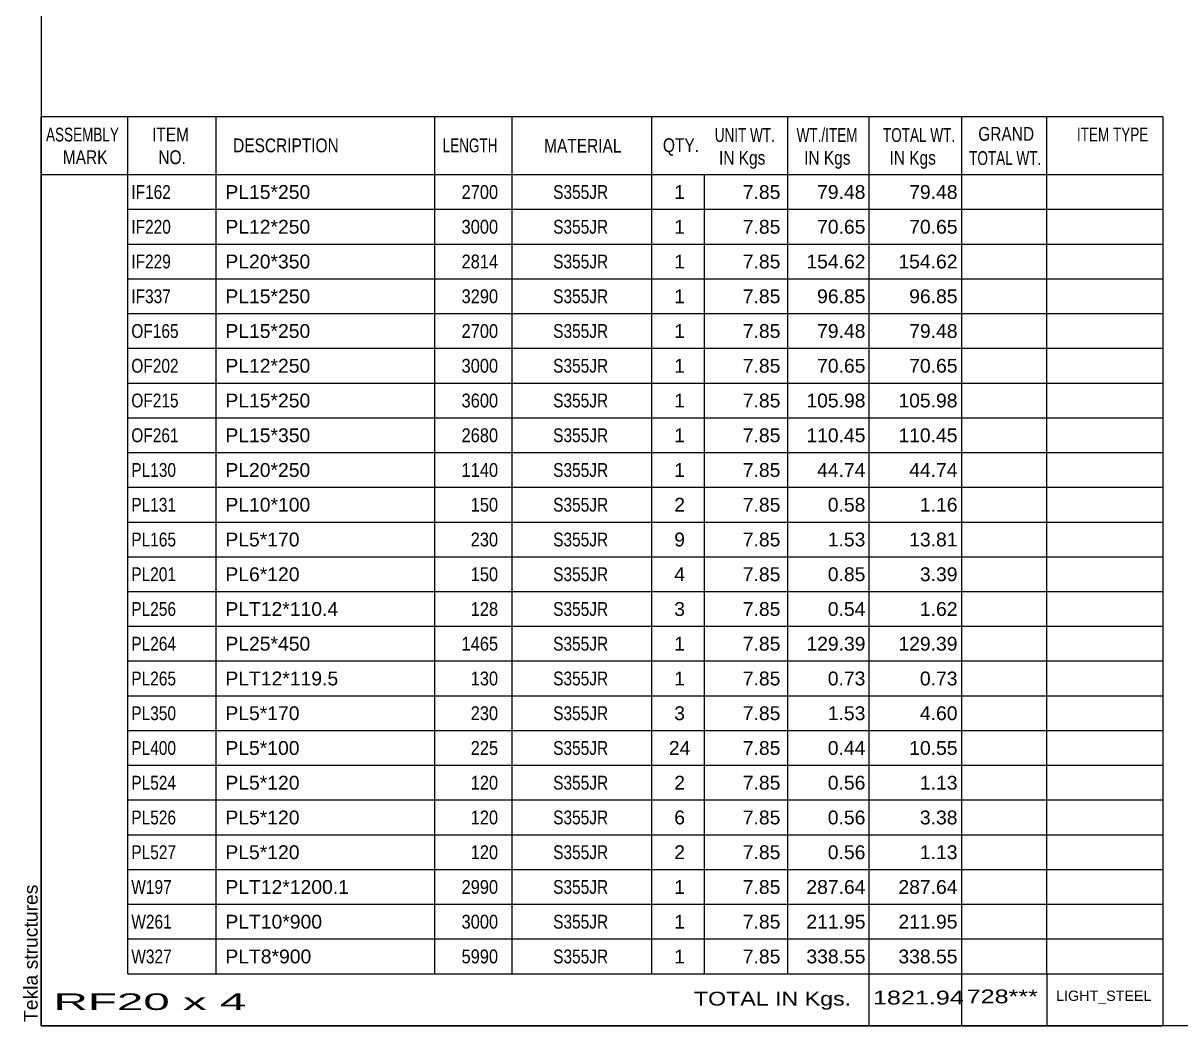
# Model space of a CAD drawing. Header units: millimetres. Extents: x -64 to 339, y -192 to 85.
# Drawn here: x -63.5 to 96.4, y -192.5 to -53.9 of the extents above; entities that cross this region are included whole.
import ezdxf

# ---------------------------------------------------------------- set-up
doc = ezdxf.new("R2010")
doc.units = ezdxf.units.MM
doc.styles.add('Arial', font='ARIAL.TTF', dxfattribs={"height": 0.2})

# ---------------------------------------------------------------- blocks, each defined once
blk = doc.blocks.new('Unknown-627019314-13507')
at = {"color": 5, "linetype": 'Continuous'}
for p, q in [((-61.02, 84.57), (-61.02, -192.43)), ((-61.02, -192.43), (338.98, -192.43))]:
    blk.add_line(p, q, dxfattribs=at)
at = {"color": 174, "linetype": 'Continuous', "style": 'Arial'}
blk.add_text('Tekla structures', height=1.9102, rotation=90, dxfattribs=at).set_placement((-61.52, -191.93))
blk = doc.blocks.new('CBS_BOM-627019314-19240')
at = {"color": 7, "linetype": 'Continuous'}
for p, q in [((-61.05, -74.86), (-61.05, -66.86)), ((-61.05, -66.86), (93.87, -66.86)), ((-49.05, -74.86), (-49.05, -66.86)), ((-36.86, -74.86), (-36.86, -66.86)), ((-6.69, -74.86), (-6.69, -66.86)), ((3.99, -74.86), (3.99, -66.86)), ((23.3, -74.86), (23.3, -66.86)), ((42.1, -74.86), (42.1, -66.86)), ((53.32, -74.86), (53.32, -66.86)), ((66.1, -74.86), (66.1, -66.86)), ((77.85, -74.86), (77.85, -66.86)), ((93.87, -66.87), (93.87, -74.85)), ((-61.05, -74.86), (93.87, -74.86)), ((-61.05, -79.66), (-61.05, -74.86)), ((-49.05, -79.66), (-49.05, -74.86)), ((-36.86, -79.66), (-36.86, -74.86)), ((-6.69, -79.66), (-6.69, -74.86)), ((3.99, -79.66), (3.99, -74.86)), ((23.3, -79.66), (23.3, -74.86)), ((30.57, -79.66), (30.57, -74.86)), ((42.1, -79.66), (42.1, -74.86)), ((53.32, -79.66), (53.32, -74.86)), ((66.1, -79.66), (66.1, -74.86)), ((77.87, -79.66), (77.87, -74.86)), ((93.87, -74.87), (93.87, -79.66)), ((-61.05, -84.46), (-61.05, -79.66)), ((-49.05, -79.66), (93.87, -79.66)), ((-49.05, -84.46), (-49.05, -79.66)), ((-36.86, -84.46), (-36.86, -79.66)), ((-6.69, -84.46), (-6.69, -79.66)), ((3.99, -84.46), (3.99, -79.66)), ((23.3, -84.46), (23.3, -79.66)), ((30.57, -84.46), (30.57, -79.66)), ((42.1, -84.46), (42.1, -79.66)), ((53.32, -84.46), (53.32, -79.66)), ((66.1, -84.46), (66.1, -79.66)), ((77.87, -84.46), (77.87, -79.66)), ((93.87, -79.67), (93.87, -84.46)), ((-61.05, -89.26), (-61.05, -84.46)), ((-49.05, -84.46), (93.87, -84.46)), ((-49.05, -89.26), (-49.05, -84.46)), ((-36.86, -89.26), (-36.86, -84.46)), ((-6.69, -89.26), (-6.69, -84.46)), ((3.99, -89.26), (3.99, -84.46)), ((23.3, -89.26), (23.3, -84.46)), ((30.57, -89.26), (30.57, -84.46)), ((42.1, -89.26), (42.1, -84.46)), ((53.32, -89.26), (53.32, -84.46)), ((66.1, -89.26), (66.1, -84.46)), ((77.87, -89.26), (77.87, -84.46)), ((93.87, -84.47), (93.87, -89.26)), ((-61.05, -94.06), (-61.05, -89.26)), ((-49.05, -89.26), (93.87, -89.26)), ((-49.05, -94.06), (-49.05, -89.26)), ((-36.86, -94.06), (-36.86, -89.26)), ((-6.69, -94.06), (-6.69, -89.26)), ((3.99, -94.06), (3.99, -89.26)), ((23.3, -94.06), (23.3, -89.26)), ((30.57, -94.06), (30.57, -89.26)), ((42.1, -94.06), (42.1, -89.26)), ((53.32, -94.06), (53.32, -89.26)), ((66.1, -94.06), (66.1, -89.26)), ((77.87, -94.06), (77.87, -89.26)), ((93.87, -89.27), (93.87, -94.06)), ((-61.05, -98.86), (-61.05, -94.06)), ((-49.05, -94.06), (93.87, -94.06)), ((-49.05, -98.86), (-49.05, -94.06)), ((-36.86, -98.86), (-36.86, -94.06)), ((-6.69, -98.86), (-6.69, -94.06)), ((3.99, -98.86), (3.99, -94.06)), ((23.3, -98.86), (23.3, -94.06)), ((30.57, -98.86), (30.57, -94.06)), ((42.1, -98.86), (42.1, -94.06)), ((53.32, -98.86), (53.32, -94.06)), ((66.1, -98.86), (66.1, -94.06)), ((77.87, -98.86), (77.87, -94.06)), ((93.87, -94.07), (93.87, -98.86)), ((-61.05, -103.66), (-61.05, -98.86)), ((-49.05, -98.86), (93.87, -98.86)), ((-49.05, -103.66), (-49.05, -98.86)), ((-36.86, -103.66), (-36.86, -98.86)), ((-6.69, -103.66), (-6.69, -98.86)), ((3.99, -103.66), (3.99, -98.86)), ((23.3, -103.66), (23.3, -98.86)), ((30.57, -103.66), (30.57, -98.86)), ((42.1, -103.66), (42.1, -98.86)), ((53.32, -103.66), (53.32, -98.86)), ((66.1, -103.66), (66.1, -98.86)), ((77.87, -103.66), (77.87, -98.86)), ((93.87, -98.87), (93.87, -103.66)), ((-61.05, -108.46), (-61.05, -103.66)), ((-49.05, -103.66), (93.87, -103.66)), ((-49.05, -108.46), (-49.05, -103.66)), ((-36.86, -108.46), (-36.86, -103.66)), ((-6.69, -108.46), (-6.69, -103.66)), ((3.99, -108.46), (3.99, -103.66)), ((23.3, -108.46), (23.3, -103.66)), ((30.57, -108.46), (30.57, -103.66)), ((42.1, -108.46), (42.1, -103.66)), ((53.32, -108.46), (53.32, -103.66)), ((66.1, -108.46), (66.1, -103.66)), ((77.87, -108.46), (77.87, -103.66)), ((93.87, -103.67), (93.87, -108.46)), ((-61.05, -113.26), (-61.05, -108.46)), ((-49.05, -108.46), (93.87, -108.46)), ((-49.05, -113.26), (-49.05, -108.46)), ((-36.86, -113.26), (-36.86, -108.46)), ((-6.69, -113.26), (-6.69, -108.46)), ((3.99, -113.26), (3.99, -108.46)), ((23.3, -113.26), (23.3, -108.46)), ((30.57, -113.26), (30.57, -108.46)), ((42.1, -113.26), (42.1, -108.46)), ((53.32, -113.26), (53.32, -108.46)), ((66.1, -113.26), (66.1, -108.46)), ((77.87, -113.26), (77.87, -108.46)), ((93.87, -108.47), (93.87, -113.26)), ((-61.05, -118.06), (-61.05, -113.26)), ((-49.05, -113.26), (93.87, -113.26)), ((-49.05, -118.06), (-49.05, -113.26)), ((-36.86, -118.06), (-36.86, -113.26)), ((-6.69, -118.06), (-6.69, -113.26)), ((3.99, -118.06), (3.99, -113.26)), ((23.3, -118.06), (23.3, -113.26)), ((30.57, -118.06), (30.57, -113.26)), ((42.1, -118.06), (42.1, -113.26)), ((53.32, -118.06), (53.32, -113.26)), ((66.1, -118.06), (66.1, -113.26)), ((77.87, -118.06), (77.87, -113.26)), ((93.87, -113.27), (93.87, -118.06)), ((-61.05, -122.86), (-61.05, -118.06)), ((-49.05, -118.06), (93.87, -118.06)), ((-49.05, -122.86), (-49.05, -118.06)), ((-36.86, -122.86), (-36.86, -118.06)), ((-6.69, -122.86), (-6.69, -118.06)), ((3.99, -122.86), (3.99, -118.06)), ((23.3, -122.86), (23.3, -118.06)), ((30.57, -122.86), (30.57, -118.06)), ((42.1, -122.86), (42.1, -118.06)), ((53.32, -122.86), (53.32, -118.06)), ((66.1, -122.86), (66.1, -118.06)), ((77.87, -122.86), (77.87, -118.06)), ((93.87, -118.07), (93.87, -122.86)), ((-61.05, -127.66), (-61.05, -122.86)), ((-49.05, -122.86), (93.87, -122.86)), ((-49.05, -127.66), (-49.05, -122.86)), ((-36.86, -127.66), (-36.86, -122.86)), ((-6.69, -127.66), (-6.69, -122.86)), ((3.99, -127.66), (3.99, -122.86)), ((23.3, -127.66), (23.3, -122.86)), ((30.57, -127.66), (30.57, -122.86)), ((42.1, -127.66), (42.1, -122.86)), ((53.32, -127.66), (53.32, -122.86)), ((66.1, -127.66), (66.1, -122.86)), ((77.87, -127.66), (77.87, -122.86)), ((93.87, -122.87), (93.87, -127.66)), ((-61.05, -132.46), (-61.05, -127.66)), ((-49.05, -127.66), (93.87, -127.66)), ((-49.05, -132.46), (-49.05, -127.66)), ((-36.86, -132.46), (-36.86, -127.66)), ((-6.69, -132.46), (-6.69, -127.66)), ((3.99, -132.46), (3.99, -127.66)), ((23.3, -132.46), (23.3, -127.66)), ((30.57, -132.46), (30.57, -127.66)), ((42.1, -132.46), (42.1, -127.66)), ((53.32, -132.46), (53.32, -127.66)), ((66.1, -132.46), (66.1, -127.66)), ((77.87, -132.46), (77.87, -127.66)), ((93.87, -127.67), (93.87, -132.46)), ((-61.05, -137.26), (-61.05, -132.46)), ((-49.05, -132.46), (93.87, -132.46)), ((-49.05, -137.26), (-49.05, -132.46)), ((-36.86, -137.26), (-36.86, -132.46)), ((-6.69, -137.26), (-6.69, -132.46)), ((3.99, -137.26), (3.99, -132.46)), ((23.3, -137.26), (23.3, -132.46)), ((30.57, -137.26), (30.57, -132.46)), ((42.1, -137.26), (42.1, -132.46)), ((53.32, -137.26), (53.32, -132.46)), ((66.1, -137.26), (66.1, -132.46)), ((77.87, -137.26), (77.87, -132.46)), ((93.87, -132.47), (93.87, -137.26)), ((-61.05, -142.06), (-61.05, -137.26)), ((-49.05, -137.26), (93.87, -137.26)), ((-49.05, -142.06), (-49.05, -137.26)), ((-36.86, -142.06), (-36.86, -137.26)), ((-6.69, -142.06), (-6.69, -137.26)), ((3.99, -142.06), (3.99, -137.26)), ((23.3, -142.06), (23.3, -137.26)), ((30.57, -142.06), (30.57, -137.26)), ((42.1, -142.06), (42.1, -137.26)), ((53.32, -142.06), (53.32, -137.26)), ((66.1, -142.06), (66.1, -137.26)), ((77.87, -142.06), (77.87, -137.26)), ((93.87, -137.27), (93.87, -142.06)), ((-61.05, -146.86), (-61.05, -142.06)), ((-49.05, -142.06), (93.87, -142.06)), ((-49.05, -146.86), (-49.05, -142.06)), ((-36.86, -146.86), (-36.86, -142.06)), ((-6.69, -146.86), (-6.69, -142.06)), ((3.99, -146.86), (3.99, -142.06)), ((23.3, -146.86), (23.3, -142.06)), ((30.57, -146.86), (30.57, -142.06)), ((42.1, -146.86), (42.1, -142.06)), ((53.32, -146.86), (53.32, -142.06)), ((66.1, -146.86), (66.1, -142.06)), ((77.87, -146.86), (77.87, -142.06)), ((93.87, -142.07), (93.87, -146.86)), ((-61.05, -151.66), (-61.05, -146.86)), ((-49.05, -146.86), (93.87, -146.86)), ((-49.05, -151.66), (-49.05, -146.86)), ((-36.86, -151.66), (-36.86, -146.86)), ((-6.69, -151.66), (-6.69, -146.86)), ((3.99, -151.66), (3.99, -146.86)), ((23.3, -151.66), (23.3, -146.86)), ((30.57, -151.66), (30.57, -146.86)), ((42.1, -151.66), (42.1, -146.86)), ((53.32, -151.66), (53.32, -146.86)), ((66.1, -151.66), (66.1, -146.86)), ((77.87, -151.66), (77.87, -146.86)), ((93.87, -146.87), (93.87, -151.66)), ((-61.05, -156.46), (-61.05, -151.66)), ((-49.05, -151.66), (93.87, -151.66)), ((-49.05, -156.46), (-49.05, -151.66)), ((-36.86, -156.46), (-36.86, -151.66)), ((-6.69, -156.46), (-6.69, -151.66)), ((3.99, -156.46), (3.99, -151.66)), ((23.3, -156.46), (23.3, -151.66)), ((30.57, -156.46), (30.57, -151.66)), ((42.1, -156.46), (42.1, -151.66)), ((53.32, -156.46), (53.32, -151.66)), ((66.1, -156.46), (66.1, -151.66)), ((77.87, -156.46), (77.87, -151.66)), ((93.87, -151.67), (93.87, -156.46)), ((-61.05, -161.26), (-61.05, -156.46)), ((-49.05, -156.46), (93.87, -156.46)), ((-49.05, -161.26), (-49.05, -156.46)), ((-36.86, -161.26), (-36.86, -156.46)), ((-6.69, -161.26), (-6.69, -156.46)), ((3.99, -161.26), (3.99, -156.46)), ((23.3, -161.26), (23.3, -156.46)), ((30.57, -161.26), (30.57, -156.46)), ((42.1, -161.26), (42.1, -156.46)), ((53.32, -161.26), (53.32, -156.46)), ((66.1, -161.26), (66.1, -156.46)), ((77.87, -161.26), (77.87, -156.46)), ((93.87, -156.47), (93.87, -161.26)), ((-61.05, -166.06), (-61.05, -161.26)), ((-49.05, -161.26), (93.87, -161.26)), ((-49.05, -166.06), (-49.05, -161.26)), ((-36.86, -166.06), (-36.86, -161.26)), ((-6.69, -166.06), (-6.69, -161.26)), ((3.99, -166.06), (3.99, -161.26)), ((23.3, -166.06), (23.3, -161.26)), ((30.57, -166.06), (30.57, -161.26)), ((42.1, -166.06), (42.1, -161.26)), ((53.32, -166.06), (53.32, -161.26)), ((66.1, -166.06), (66.1, -161.26)), ((77.87, -166.06), (77.87, -161.26)), ((93.87, -161.27), (93.87, -166.06)), ((-61.05, -170.86), (-61.05, -166.06)), ((-49.05, -166.06), (93.87, -166.06)), ((-49.05, -170.86), (-49.05, -166.06)), ((-36.86, -170.86), (-36.86, -166.06)), ((-6.69, -170.86), (-6.69, -166.06)), ((3.99, -170.86), (3.99, -166.06)), ((23.3, -170.86), (23.3, -166.06)), ((30.57, -170.86), (30.57, -166.06)), ((42.1, -170.86), (42.1, -166.06)), ((53.32, -170.86), (53.32, -166.06)), ((66.1, -170.86), (66.1, -166.06)), ((77.87, -170.86), (77.87, -166.06)), ((93.87, -166.07), (93.87, -170.86)), ((-61.05, -175.66), (-61.05, -170.86)), ((-49.05, -170.86), (93.87, -170.86)), ((-49.05, -175.66), (-49.05, -170.86)), ((-36.86, -175.66), (-36.86, -170.86)), ((-6.69, -175.66), (-6.69, -170.86)), ((3.99, -175.66), (3.99, -170.86)), ((23.3, -175.66), (23.3, -170.86)), ((30.57, -175.66), (30.57, -170.86)), ((42.1, -175.66), (42.1, -170.86)), ((53.32, -175.66), (53.32, -170.86)), ((66.1, -175.66), (66.1, -170.86)), ((77.87, -175.66), (77.87, -170.86)), ((93.87, -170.87), (93.87, -175.66)), ((-61.05, -180.46), (-61.05, -175.66)), ((-49.05, -175.66), (93.87, -175.66)), ((-49.05, -180.46), (-49.05, -175.66)), ((-36.86, -180.46), (-36.86, -175.66)), ((-6.69, -180.46), (-6.69, -175.66)), ((3.99, -180.46), (3.99, -175.66)), ((23.3, -180.46), (23.3, -175.66)), ((30.57, -180.46), (30.57, -175.66)), ((42.1, -180.46), (42.1, -175.66)), ((53.32, -180.46), (53.32, -175.66)), ((66.1, -180.46), (66.1, -175.66)), ((77.87, -180.46), (77.87, -175.66)), ((93.87, -175.67), (93.87, -180.46)), ((-61.05, -185.26), (-61.05, -180.46)), ((-49.05, -180.46), (93.87, -180.46)), ((-49.05, -185.26), (-49.05, -180.46)), ((-36.86, -185.26), (-36.86, -180.46)), ((-6.69, -185.26), (-6.69, -180.46)), ((3.99, -185.26), (3.99, -180.46)), ((23.3, -185.26), (23.3, -180.46)), ((30.57, -185.26), (30.57, -180.46)), ((42.1, -185.26), (42.1, -180.46)), ((53.32, -185.26), (53.32, -180.46)), ((66.1, -185.26), (66.1, -180.46)), ((77.87, -185.26), (77.87, -180.46)), ((93.87, -180.47), (93.87, -185.26)), ((-61.05, -192.46), (-61.05, -185.28)), ((-49.05, -185.26), (93.87, -185.26)), ((53.32, -192.46), (53.32, -185.28)), ((66.1, -192.46), (66.1, -185.28)), ((77.91, -192.46), (77.91, -185.28)), ((93.87, -185.26), (93.87, -192.46)), ((-61.05, -192.46), (93.87, -192.46))]:
    blk.add_line(p, q, dxfattribs=at)
at = {"color": 3, "linetype": 'Continuous', "style": 'Arial'}
for s, height, width, p in [('ASSEMBLY', 1.91, 0.7, (-60.37, -70.29)), ('ITEM', 1.91, 0.8, (-45.72, -70.29)), ('UNIT WT.', 1.91, 0.7, (31.99, -70.36)), ('WT./ITEM', 1.91, 0.7, (43.29, -70.36)), ('TOTAL WT.', 1.91, 0.7, (55.22, -70.36)), ('GRAND', 1.91, 0.8, (68.38, -70.2)), ('ITEM TYPE', 1.91, 0.7, (82.01, -70.28)), ('DESCRIPTION', 1.9102, 0.8, (-34.53, -71.79)), ('LENGTH', 1.91, 0.7, (-5.59, -71.79)), ('MATERIAL', 1.91, 0.8, (8.43, -71.84)), ('QTY.', 1.91, 0.8, (24.83, -71.76)), ('MARK', 1.91, 0.8, (-58.05, -73.42)), ('NO.', 1.91, 0.8, (-44.86, -73.42)), ('IN Kgs', 1.91, 0.8, (32.57, -73.5)), ('IN Kgs', 1.91, 0.8, (44.33, -73.5)), ('IN Kgs', 1.91, 0.8, (56.12, -73.5)), ('TOTAL WT.', 1.91, 0.7, (67.12, -73.54))]:
    blk.add_text(s, height=height, dxfattribs=dict(at, width=width)).set_placement(p)
at = {"color": 7, "linetype": 'Continuous', "style": 'Arial'}
for s, width, p in [('IF162', 0.8, (-48.59, -78.23)), ('2700', 0.85, (-2.98, -78.23)), ('S355JR', 0.8, (9.67, -78.23)), ('IF220', 0.8, (-48.59, -83.03)), ('3000', 0.85, (-2.98, -83.03)), ('S355JR', 0.8, (9.67, -83.03)), ('IF229', 0.8, (-48.59, -87.83)), ('2814', 0.85, (-2.98, -87.83)), ('S355JR', 0.8, (9.67, -87.83)), ('IF337', 0.8, (-48.59, -92.63)), ('3290', 0.85, (-2.98, -92.63)), ('S355JR', 0.8, (9.67, -92.63)), ('OF165', 0.8, (-48.59, -97.43)), ('2700', 0.85, (-2.98, -97.43)), ('S355JR', 0.8, (9.67, -97.43)), ('OF202', 0.8, (-48.59, -102.23)), ('3000', 0.85, (-2.98, -102.23)), ('S355JR', 0.8, (9.67, -102.23)), ('OF215', 0.8, (-48.59, -107.03)), ('3600', 0.85, (-2.98, -107.03)), ('S355JR', 0.8, (9.67, -107.03)), ('OF261', 0.8, (-48.59, -111.83)), ('2680', 0.85, (-2.98, -111.83)), ('S355JR', 0.8, (9.67, -111.83)), ('PL130', 0.8, (-48.59, -116.63)), ('1140', 0.85, (-2.98, -116.63)), ('S355JR', 0.8, (9.67, -116.63)), ('PL131', 0.8, (-48.59, -121.43)), ('150', 0.85, (-1.72, -121.43)), ('S355JR', 0.8, (9.67, -121.43)), ('PL165', 0.8, (-48.59, -126.23)), ('230', 0.85, (-1.72, -126.23)), ('S355JR', 0.8, (9.67, -126.23)), ('PL201', 0.8, (-48.59, -131.03)), ('150', 0.85, (-1.72, -131.03)), ('S355JR', 0.8, (9.67, -131.03)), ('PL256', 0.8, (-48.59, -135.83)), ('128', 0.85, (-1.72, -135.83)), ('S355JR', 0.8, (9.67, -135.83)), ('PL264', 0.8, (-48.59, -140.63)), ('1465', 0.85, (-2.98, -140.63)), ('S355JR', 0.8, (9.67, -140.63)), ('PL265', 0.8, (-48.59, -145.43)), ('130', 0.85, (-1.72, -145.43)), ('S355JR', 0.8, (9.67, -145.43)), ('PL350', 0.8, (-48.59, -150.23)), ('230', 0.85, (-1.72, -150.23)), ('S355JR', 0.8, (9.67, -150.23)), ('PL400', 0.8, (-48.59, -155.03)), ('225', 0.85, (-1.72, -155.03)), ('S355JR', 0.8, (9.67, -155.03)), ('PL524', 0.8, (-48.59, -159.83)), ('120', 0.85, (-1.72, -159.83)), ('S355JR', 0.8, (9.67, -159.83)), ('PL526', 0.8, (-48.59, -164.63)), ('120', 0.85, (-1.72, -164.63)), ('S355JR', 0.8, (9.67, -164.63)), ('PL527', 0.8, (-48.59, -169.43)), ('120', 0.85, (-1.72, -169.43)), ('S355JR', 0.8, (9.67, -169.43)), ('W197', 0.8, (-48.59, -174.23)), ('2990', 0.85, (-2.98, -174.23)), ('S355JR', 0.8, (9.67, -174.23)), ('W261', 0.8, (-48.59, -179.03)), ('3000', 0.85, (-2.98, -179.03)), ('S355JR', 0.8, (9.67, -179.03)), ('W327', 0.8, (-48.59, -183.83)), ('5990', 0.85, (-2.98, -183.83)), ('S355JR', 0.8, (9.67, -183.83))]:
    blk.add_text(s, height=1.91, dxfattribs=dict(at, width=width)).set_placement(p)
for s, height, p in [('PL15*250', 1.91, (-35.6, -78.23)), ('1', 1.91, (26.39, -78.23)), ('7.85', 1.91, (35.86, -78.23)), ('79.48', 1.91, (46.12, -78.23)), ('79.48', 1.91, (58.84, -78.23)), ('PL12*250', 1.91, (-35.6, -83.03)), ('1', 1.91, (26.39, -83.03)), ('7.85', 1.91, (35.86, -83.03)), ('70.65', 1.91, (46.12, -83.03)), ('70.65', 1.91, (58.84, -83.03)), ('PL20*350', 1.91, (-35.6, -87.83)), ('1', 1.91, (26.39, -87.83)), ('7.85', 1.91, (35.86, -87.83)), ('154.62', 1.91, (44.64, -87.83)), ('154.62', 1.91, (57.35, -87.83)), ('PL15*250', 1.91, (-35.6, -92.63)), ('1', 1.91, (26.39, -92.63)), ('7.85', 1.91, (35.86, -92.63)), ('96.85', 1.91, (46.12, -92.63)), ('96.85', 1.91, (58.84, -92.63)), ('PL15*250', 1.91, (-35.6, -97.43)), ('1', 1.91, (26.39, -97.43)), ('7.85', 1.91, (35.86, -97.43)), ('79.48', 1.91, (46.12, -97.43)), ('79.48', 1.91, (58.84, -97.43)), ('PL12*250', 1.91, (-35.6, -102.23)), ('1', 1.91, (26.39, -102.23)), ('7.85', 1.91, (35.86, -102.23)), ('70.65', 1.91, (46.12, -102.23)), ('70.65', 1.91, (58.84, -102.23)), ('PL15*250', 1.91, (-35.6, -107.03)), ('1', 1.91, (26.39, -107.03)), ('7.85', 1.91, (35.86, -107.03)), ('105.98', 1.91, (44.64, -107.03)), ('105.98', 1.91, (57.35, -107.03)), ('PL15*350', 1.91, (-35.6, -111.83)), ('1', 1.91, (26.39, -111.83)), ('7.85', 1.91, (35.86, -111.83)), ('110.45', 1.91, (44.64, -111.83)), ('110.45', 1.91, (57.35, -111.83)), ('PL20*250', 1.91, (-35.6, -116.63)), ('1', 1.91, (26.39, -116.63)), ('7.85', 1.91, (35.86, -116.63)), ('44.74', 1.91, (46.12, -116.63)), ('44.74', 1.91, (58.84, -116.63)), ('PL10*100', 1.91, (-35.6, -121.43)), ('2', 1.91, (26.39, -121.43)), ('7.85', 1.91, (35.86, -121.43)), ('0.58', 1.91, (47.6, -121.43)), ('1.16', 1.91, (60.32, -121.43)), ('PL5*170', 1.91, (-35.6, -126.23)), ('9', 1.91, (26.39, -126.23)), ('7.85', 1.91, (35.86, -126.23)), ('1.53', 1.91, (47.6, -126.23)), ('13.81', 1.91, (58.84, -126.23)), ('PL6*120', 1.91, (-35.6, -131.03)), ('4', 1.91, (26.39, -131.03)), ('7.85', 1.91, (35.86, -131.03)), ('0.85', 1.91, (47.6, -131.03)), ('3.39', 1.91, (60.32, -131.03)), ('PLT12*110.4', 1.9102, (-35.6, -135.83)), ('3', 1.91, (26.39, -135.83)), ('7.85', 1.91, (35.86, -135.83)), ('0.54', 1.91, (47.6, -135.83)), ('1.62', 1.91, (60.32, -135.83)), ('PL25*450', 1.91, (-35.6, -140.63)), ('1', 1.91, (26.39, -140.63)), ('7.85', 1.91, (35.86, -140.63)), ('129.39', 1.91, (44.64, -140.63)), ('129.39', 1.91, (57.35, -140.63)), ('PLT12*119.5', 1.9102, (-35.6, -145.43)), ('1', 1.91, (26.39, -145.43)), ('7.85', 1.91, (35.86, -145.43)), ('0.73', 1.91, (47.6, -145.43)), ('0.73', 1.91, (60.32, -145.43)), ('PL5*170', 1.91, (-35.6, -150.23)), ('3', 1.91, (26.39, -150.23)), ('7.85', 1.91, (35.86, -150.23)), ('1.53', 1.91, (47.6, -150.23)), ('4.60', 1.91, (60.32, -150.23)), ('PL5*100', 1.91, (-35.6, -155.03)), ('24', 1.91, (25.65, -155.03)), ('7.85', 1.91, (35.86, -155.03)), ('0.44', 1.91, (47.6, -155.03)), ('10.55', 1.91, (58.84, -155.03)), ('PL5*120', 1.91, (-35.6, -159.83)), ('2', 1.91, (26.39, -159.83)), ('7.85', 1.91, (35.86, -159.83)), ('0.56', 1.91, (47.6, -159.83)), ('1.13', 1.91, (60.32, -159.83)), ('PL5*120', 1.91, (-35.6, -164.63)), ('6', 1.91, (26.39, -164.63)), ('7.85', 1.91, (35.86, -164.63)), ('0.56', 1.91, (47.6, -164.63)), ('3.38', 1.91, (60.32, -164.63)), ('PL5*120', 1.91, (-35.6, -169.43)), ('2', 1.91, (26.39, -169.43)), ('7.85', 1.91, (35.86, -169.43)), ('0.56', 1.91, (47.6, -169.43)), ('1.13', 1.91, (60.32, -169.43)), ('PLT12*1200.1', 1.9102, (-35.6, -174.23)), ('1', 1.91, (26.39, -174.23)), ('7.85', 1.91, (35.86, -174.23)), ('287.64', 1.91, (44.64, -174.23)), ('287.64', 1.91, (57.35, -174.23)), ('PLT10*900', 1.91, (-35.6, -179.03)), ('1', 1.91, (26.39, -179.03)), ('7.85', 1.91, (35.86, -179.03)), ('211.95', 1.91, (44.64, -179.03)), ('211.95', 1.91, (57.35, -179.03)), ('PLT8*900', 1.91, (-35.6, -183.83)), ('1', 1.91, (26.39, -183.83)), ('7.85', 1.91, (35.86, -183.83)), ('338.55', 1.91, (44.64, -183.83)), ('338.55', 1.91, (57.35, -183.83))]:
    blk.add_text(s, height=height, dxfattribs=at).set_placement(p)
at = {"color": 6, "linetype": 'Continuous', "style": 'Arial'}
for s, height, width, p in [('RF20 x 4', 2.292, 2.05, (-59.33, -190.27)), ('TOTAL IN Kgs.', 1.9102, 1.2, (29.11, -189.66)), ('1821.94', 1.91, 1.3, (53.84, -189.51)), ('728***', 1.91, 1.3, (66.78, -189.35))]:
    blk.add_text(s, height=height, dxfattribs=dict(at, width=width)).set_placement(p)
blk.add_text('LIGHT_STEEL', height=1.4135, dxfattribs=at).set_placement((79.13, -189.01))

msp = doc.modelspace()

# ---------------------------------------------------------------- block references
for name in ['Unknown-627019314-13507', 'CBS_BOM-627019314-19240']:
    msp.add_blockref(name, (0, 0))

doc.saveas('drawing.dxf')
